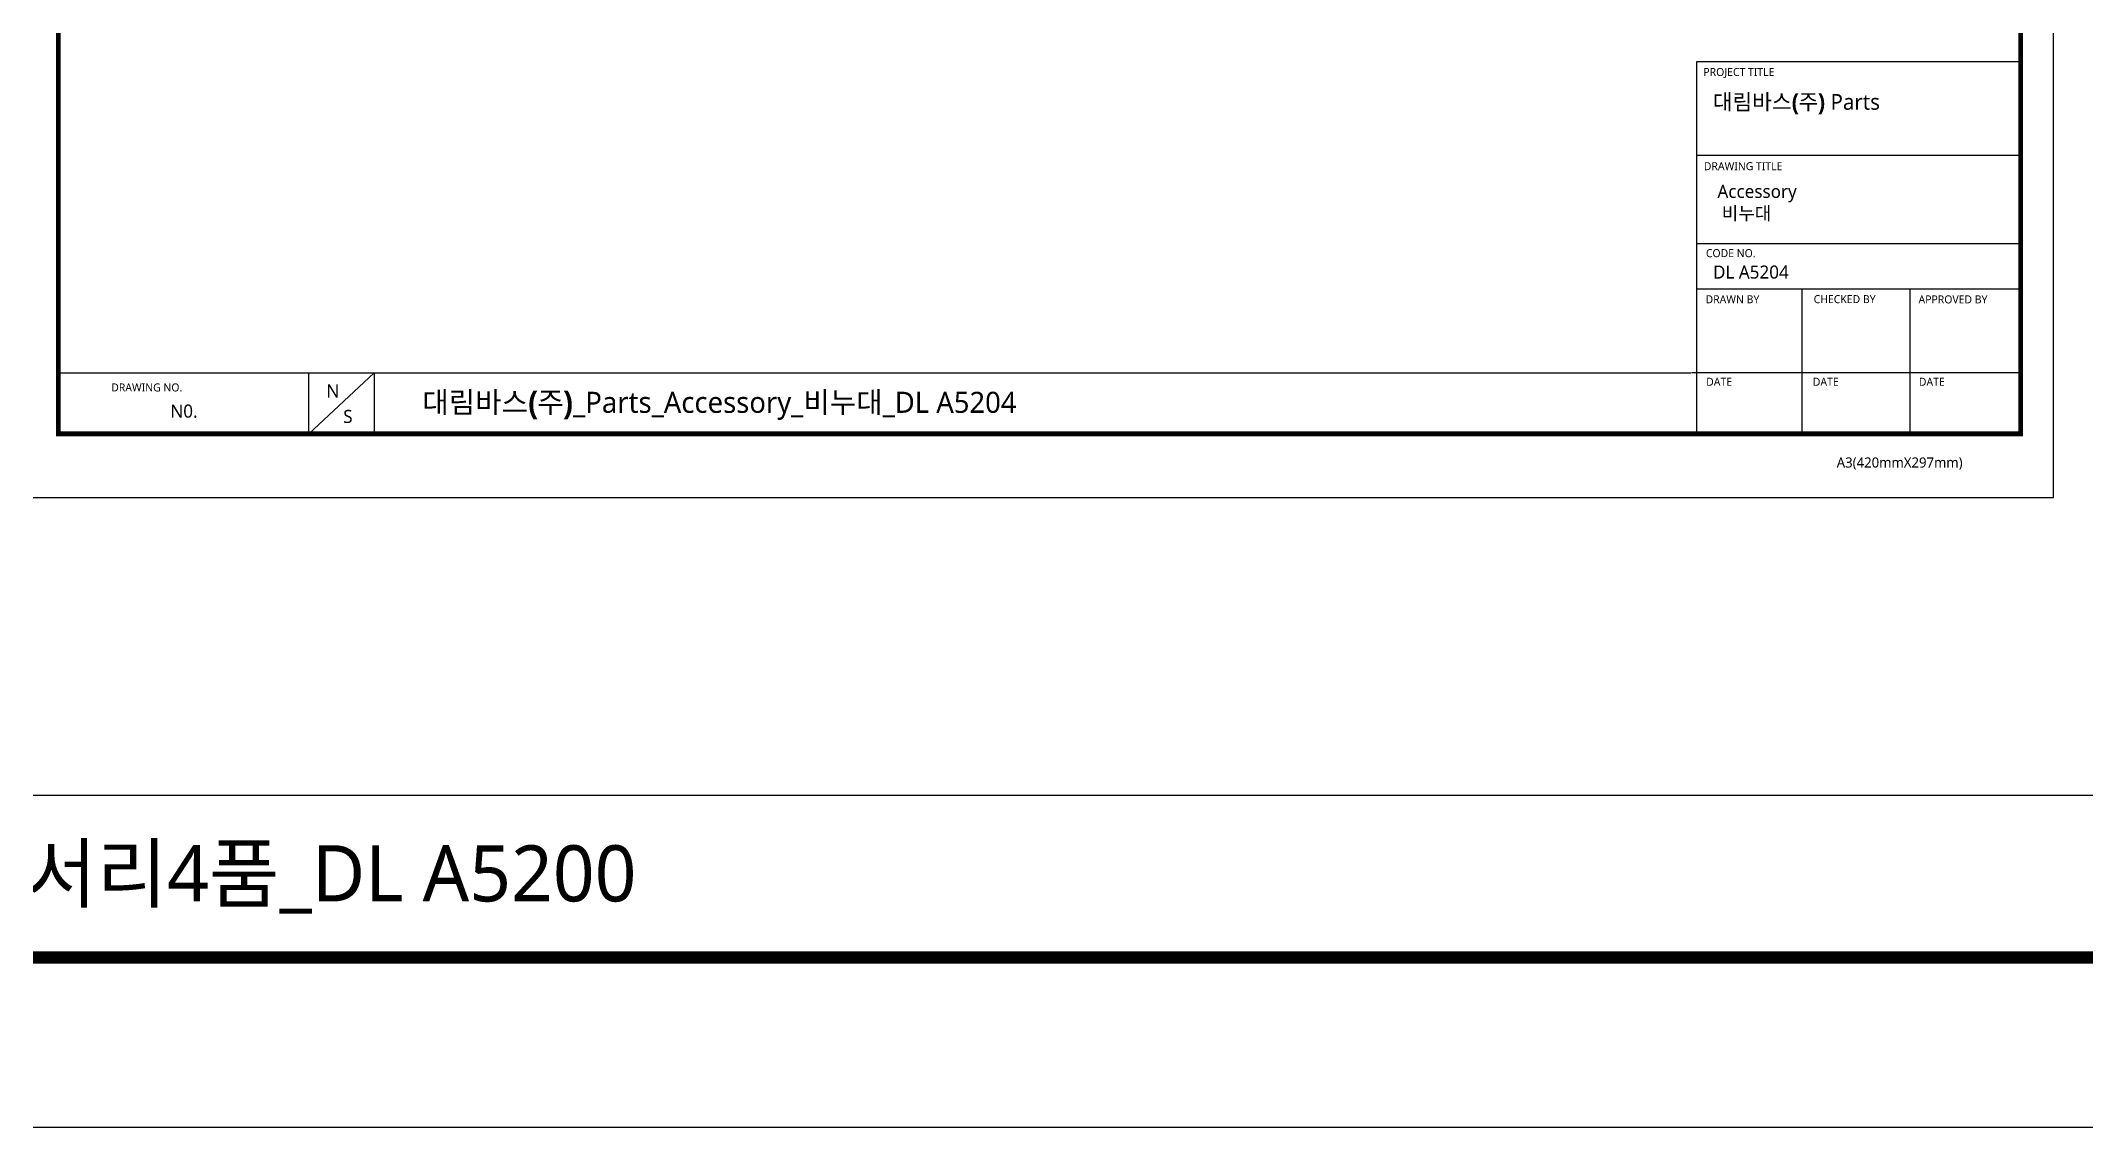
# Model space of a CAD drawing. Extents: x 16296677952 to 16296679688, y -37409618576 to -37409617304.
# Drawn here: x 16296678668 to 16296679325, y -37409618576 to -37409618227 of the extents above; entities that cross this region are included whole.
import ezdxf

# ---------------------------------------------------------------- set-up
doc = ezdxf.new("R2010")
doc.units = 0
doc.header["$LTSCALE"] = 10
doc.header["$MEASUREMENT"] = 0
doc.layers.get('0').update_dxf_attribs({"linetype": 'CONTINUOUS'})
doc.styles.add('Daelim Dimension', font='')
doc.styles.get('Daelim Dimension').set_extended_font_data('NanumGothic')

msp = doc.modelspace()

# ---------------------------------------------------------------- linework, layer by layer
at = {"color": 5, "ltscale": 40}
for p, q in [((16296679303.77651, -37409618234.016251), (16296679199.733419, -37409618234.016251)), ((16296679303.77651, -37409618264.089256), (16296679199.733419, -37409618264.089256)), ((16296679303.77651, -37409618264.089256), (16296679199.733419, -37409618264.089256)), ((16296679303.77651, -37409618292.378937), (16296679199.733419, -37409618292.378937)), ((16296679303.77651, -37409618292.378937), (16296679199.733419, -37409618292.378937)), ((16296679303.77651, -37409618306.969597), (16296679199.733419, -37409618306.969597)), ((16296679303.77651, -37409618306.969597), (16296679199.733419, -37409618306.969597)), ((16296679233.527519, -37409618306.969597), (16296679233.527519, -37409618353.41658)), ((16296679268.21006, -37409618306.969597), (16296679268.21006, -37409618353.41658)), ((16296678754.127081, -37409618333.874649), (16296678754.127081, -37409618353.49099)), ((16296678754.127081, -37409618333.874649), (16296678754.127081, -37409618353.49099)), ((16296678775.121441, -37409618333.874649), (16296678754.127081, -37409618353.49099)), ((16296678775.121441, -37409618333.874649), (16296678754.127081, -37409618353.49099)), ((16296678775.121441, -37409618333.874649), (16296678775.121441, -37409618353.49099)), ((16296678775.121441, -37409618333.874649), (16296678775.121441, -37409618353.49099)), ((16296679303.77651, -37409618333.80024), (16296679198.088869, -37409618333.80024)), ((16296679303.77651, -37409618333.80024), (16296679200.54402, -37409618333.80024)), ((16296679303.77651, -37409618353.41658), (16296679214.6113, -37409618353.41658))]:
    msp.add_line(p, q, dxfattribs=at)
at = {"color": 5, "ltscale": 0.5}
msp.add_line((16296679199.733419, -37409618234.016251), (16296679199.733419, -37409618354.045921), dxfattribs=at)
at = {"color": 5}
for p, q in [((16296678673.7764, -37409618333.874649), (16296679197.96368, -37409618333.874649)), ((16296677980.389971, -37409618469.388939), (16296679378.222731, -37409618469.388939))]:
    msp.add_line(p, q, dxfattribs=at)
at = {"ltscale": 0.5}
for points in [[(16296677952.4748, -37409618575.967308), (16296679688.4748, -37409618575.967308), (16296679688.4748, -37409617303.967308), (16296677952.4748, -37409617303.967308)], [(16296678663.308201, -37409618373.841537), (16296679314.308201, -37409618373.841537), (16296679314.308201, -37409617896.841537), (16296678663.308201, -37409617896.841537)]]:
    msp.add_lwpolyline(points, close=True, dxfattribs=at)
at = {"color": 5, "linetype": 'ByBlock', "lineweight": 200}
for points, const_width in [([(16296677980.389971, -37409618521.501404), (16296679660.389971, -37409618521.501404), (16296679660.389971, -37409617333.501404), (16296677980.389971, -37409617333.501404)], 4), ([(16296678673.7764, -37409618353.416817), (16296679303.7764, -37409618353.416817), (16296679303.7764, -37409617907.916817), (16296678673.7764, -37409617907.916817)], 1.5)]:
    msp.add_lwpolyline(points, close=True, dxfattribs=dict(at, const_width=const_width))

# ---------------------------------------------------------------- texts
at = {"color": 5, "ltscale": 40, "style": 'Daelim Dimension'}
for s, height, p in [('PROJECT TITLE', 2.56901127, (16296679201.93598, -37409618238.544731)), ('DRAWING TITLE', 2.56901127, (16296679202.100679, -37409618268.780617)), ('CODE NO.', 2.5690113, (16296679202.744921, -37409618296.702599)), ('DRAWN BY', 2.5690113, (16296679202.64418, -37409618311.510986)), ('CHECKED BY', 2.5690113, (16296679237.354349, -37409618311.465431)), ('APPROVED BY', 2.56901127, (16296679271.01774, -37409618311.548424)), ('DATE', 2.5690113, (16296679202.844839, -37409618337.988991)), ('DATE', 2.5690113, (16296679237.081169, -37409618337.988991)), ('DATE', 2.5690113, (16296679271.13588, -37409618337.988991)), ('DRAWING NO.', 2.56901127, (16296678690.7493, -37409618339.809334)), ('A3(420mmX297mm)', 3.24237133, (16296679244.761459, -37409618364.232529))]:
    msp.add_text(s, height=height, dxfattribs=at).set_placement(p)
at = {"attachment_point": 1, "style": 'Daelim Dimension'}
for s, insert, char_height, width in [('{\\fPretendard Variable SemiBold|b0|i0|c129|p2;\\C7;대림바스(주)} Parts', (16296679204.99169, -37409618244.346558), 5.03600079, 80.93992813), (' Accessory\\P  비누대', (16296679205.036119, -37409618273.492996), 4.2041236, 70.7511006), ('DL A5204', (16296679205.036119, -37409618299.384407), 4.2041236, 70.7511006), ('N', (16296678759.837271, -37409618337.552361), 4.204124, 5.86731056), ('N0.', (16296678709.719681, -37409618344.011093), 4.2041236, 26.37394471), ('S', (16296678765.24342, -37409618345.729881), 4.204124, 5.86731056)]:
    msp.add_mtext(s, dxfattribs=dict(at, insert=insert, char_height=char_height, width=width))
at = {"color": 2, "attachment_point": 1, "style": 'Daelim Dimension'}
for s, insert, char_height, width in [('{\\fPretendard Variable SemiBold|b0|i0|c129|p2;대림바스(주)}_Parts_Accessory_{\\fGulim|b0|i0|c129|p50;비누대}_DL A5204', (16296678790.648661, -37409618339.920769), 6.75662715, 260.66283526), ('{\\fPretendard Variable SemiBold|b0|i0|c129|p2;대림바스(주)}_Parts_Accessory_{\\fGulim|b0|i0|c129|p50;액세서리}4{\\fGulim|b0|i0|c129|p50;품}_DL A5200', (16296678292.049339, -37409618485.511917), 18.0176724, 729.2543326)]:
    msp.add_mtext(s, dxfattribs=dict(at, insert=insert, char_height=char_height, width=width))

doc.saveas('drawing.dxf')
